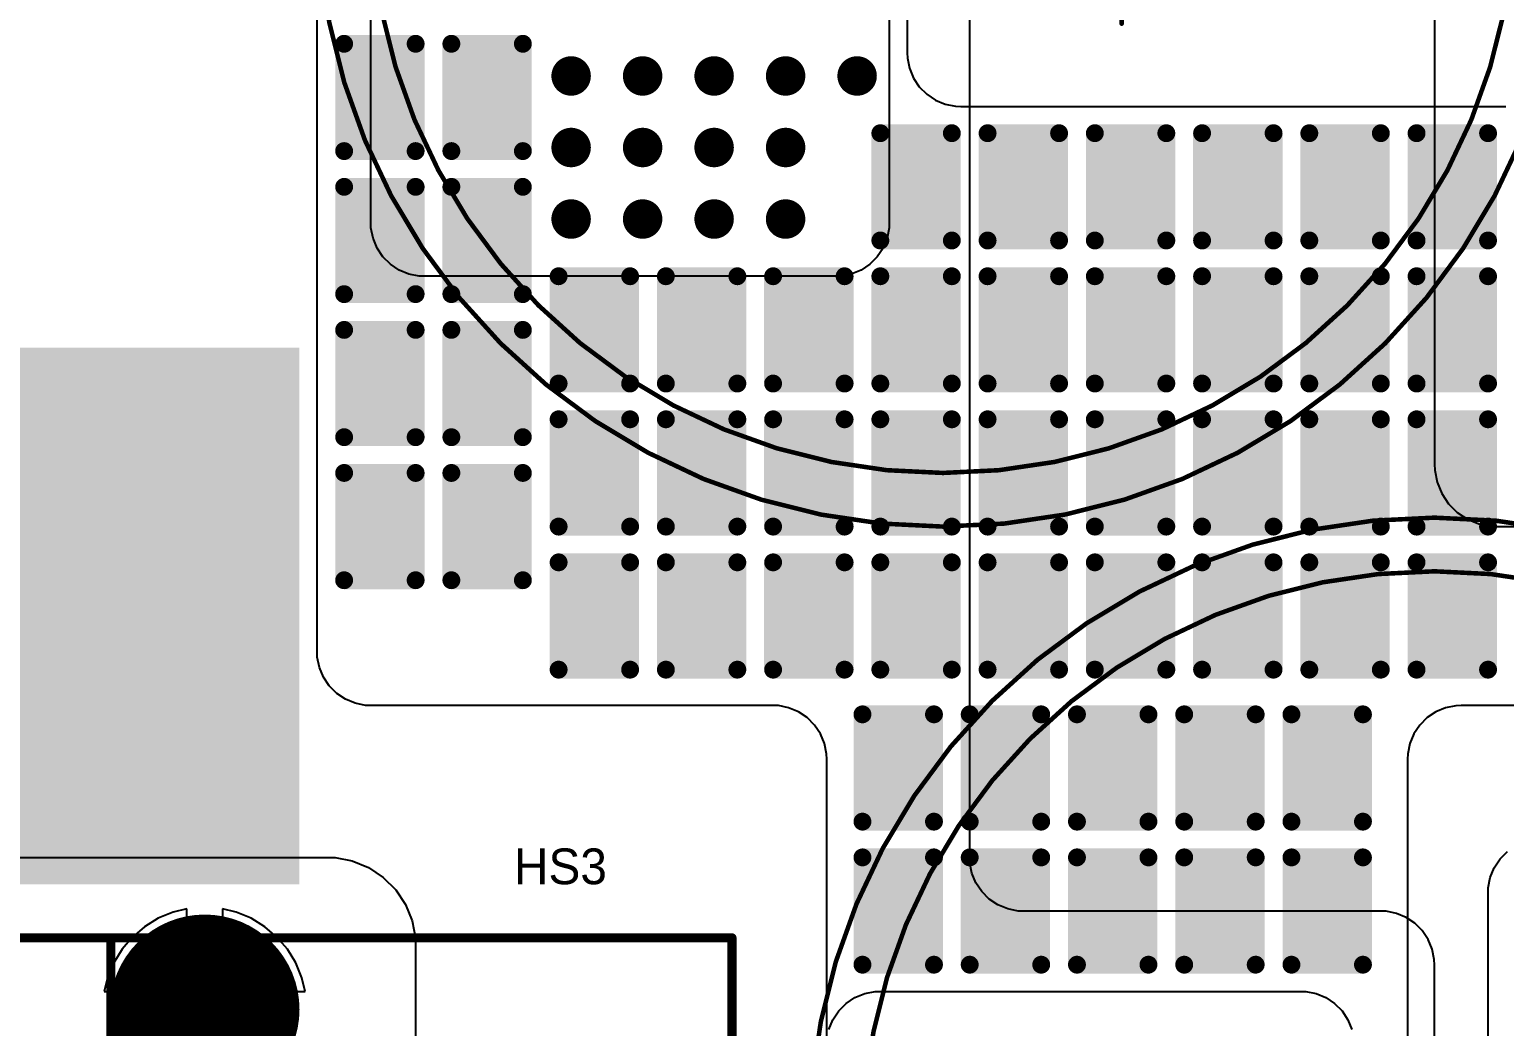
# Model space of a CAD drawing. Header units: millimetres. Extents: x 25 to 183, y 185 to 406.
# Drawn here: x 116.85 to 158.11, y 315.42 to 343.3 of the extents above; entities that cross this region are included whole.
import ezdxf

# ---------------------------------------------------------------- set-up
doc = ezdxf.new("R2010")
doc.units = ezdxf.units.MM
for name, color, linetype in [('BottomLayer', 5, 'Continuous'), ('BottomSolder', 6, 'Continuous'), ('Mechanical13', 56, 'Continuous'), ('MultiLayer', 9, 'Continuous'), ('PadHoleLayer', 156, 'Continuous'), ('TopLayer', 1, 'Continuous'), ('TopOverlay', 2, 'Continuous'), ('TopSolder', 216, 'Continuous'), ('ViaHoleLayer', 16, 'Continuous')]:
    doc.layers.add(name, color=color, linetype=linetype)

# ---------------------------------------------------------------- blocks, each defined once
blk = doc.blocks.new('HEAT_SINK_C40_058_VE_1863')
at = {"layer": 'BottomLayer', "const_width": 2.55}
blk.add_lwpolyline([(-1.275, 0, 1), (1.275, 0, 1)], format="xyb", close=True, dxfattribs=at)
at = {"layer": 'BottomSolder', "const_width": 2.652}
blk.add_lwpolyline([(-1.326, 0, 1), (1.326, 0, 1)], format="xyb", close=True, dxfattribs=at)
at = {"layer": 'MultiLayer', "const_width": 2.55}
blk.add_lwpolyline([(-1.275, 0, 1), (1.275, 0, 1)], format="xyb", close=True, dxfattribs=at)
at = {"layer": 'PadHoleLayer', "const_width": 1.5}
blk.add_lwpolyline([(-0.75, 0, 1), (0.75, 0, 1)], format="xyb", close=True, dxfattribs=at)
at = {"layer": 'TopLayer', "const_width": 2.55}
blk.add_lwpolyline([(-1.275, 0, 1), (1.275, 0, 1)], format="xyb", close=True, dxfattribs=at)
at = {"layer": 'TopOverlay', "const_width": 0.254}
for points in [[(-17.25, 2), (-2.625, 2)], [(-2.625, 2), (14.75, 2)], [(-2.625, -56), (-2.625, 2)], [(14.75, -56), (14.75, 2)]]:
    blk.add_lwpolyline(points, dxfattribs=at)
at = {"layer": 'TopOverlay', "const_width": 0.127}
for points in [[(-2.689, 2, 1), (-2.562, 2, 1)], [(-2.689, 2, 1), (-2.562, 2, 1)], [(-2.689, 2, 1), (-2.562, 2, 1)], [(14.687, 2, 1), (14.814, 2, 1)], [(14.687, 2, 1), (14.814, 2, 1)]]:
    blk.add_lwpolyline(points, format="xyb", close=True, dxfattribs=at)
at = {"layer": 'TopSolder', "const_width": 2.652}
blk.add_lwpolyline([(-1.326, 0, 1), (1.326, 0, 1)], format="xyb", close=True, dxfattribs=at)
blk = doc.blocks.new('EL_D35_H45_LS10_1875')
at = {"layer": 'BottomLayer', "const_width": 1.75}
blk.add_lwpolyline([(9.125, 0, 1), (10.875, 0, 1)], format="xyb", close=True, dxfattribs=at)
at = {"layer": 'BottomLayer'}
blk.add_solid([(-1.75, -1.75), (1.75, -1.75), (-1.75, 1.75), (1.75, 1.75)], dxfattribs=at)
at = {"layer": 'BottomSolder', "const_width": 1.852}
blk.add_lwpolyline([(9.074, 0, 1), (10.926, 0, 1)], format="xyb", close=True, dxfattribs=at)
at = {"layer": 'BottomSolder'}
blk.add_solid([(-1.852, -1.852), (1.852, -1.852), (-1.852, 1.852), (1.852, 1.852)], dxfattribs=at)
at = {"layer": 'Mechanical13'}
for points, const_width in [([(22.5, 0, 1), (-12.5, 0, 1)], 0.127), ([(22.5, 0, 1), (-12.5, 0, 1)], 0.127), ([(21, 0, 1), (-11, 0, 1)], 0.127), ([(-12.532, 0, 1), (-12.468, 0, 1)], 0.0635), ([(-12.532, 0, 1), (-12.468, 0, 1)], 0.0635), ([(-11.032, 0, 1), (-10.968, 0, 1)], 0.0635), ([(20.968, 0, 1), (21.032, 0, 1)], 0.0635), ([(22.468, 0, 1), (22.532, 0, 1)], 0.0635), ([(22.468, 0, 1), (22.532, 0, 1)], 0.0635)]:
    blk.add_lwpolyline(points, format="xyb", close=True, dxfattribs=dict(at, const_width=const_width))
at = {"layer": 'MultiLayer', "const_width": 1.75}
blk.add_lwpolyline([(9.125, 0, 1), (10.875, 0, 1)], format="xyb", close=True, dxfattribs=at)
at = {"layer": 'MultiLayer'}
blk.add_solid([(-1.75, -1.75), (1.75, -1.75), (-1.75, 1.75), (1.75, 1.75)], dxfattribs=at)
at = {"layer": 'PadHoleLayer', "const_width": 1.1}
for points in [[(-0.55, 0, 1), (0.55, 0, 1)], [(9.45, 0, 1), (10.55, 0, 1)]]:
    blk.add_lwpolyline(points, format="xyb", close=True, dxfattribs=at)
at = {"layer": 'TopLayer', "const_width": 1.75}
blk.add_lwpolyline([(9.125, 0, 1), (10.875, 0, 1)], format="xyb", close=True, dxfattribs=at)
at = {"layer": 'TopLayer'}
blk.add_solid([(-1.75, -1.75), (1.75, -1.75), (-1.75, 1.75), (1.75, 1.75)], dxfattribs=at)
at = {"layer": 'TopOverlay'}
for points, const_width in [([(22.5, 0, 1), (-12.5, 0, 1)], 0.127), ([(-0.032, 3.438, 1), (0.032, 3.438, 1)], 0.0635), ([(-0.667, 2.803, 1), (-0.603, 2.803, 1)], 0.0635), ([(0.603, 2.803, 1), (0.667, 2.803, 1)], 0.0635), ([(-0.032, 2.168, 1), (0.032, 2.168, 1)], 0.0635), ([(-13.589, 0.425, 1), (-13.462, 0.425, 1)], 0.127), ([(-12.532, 0, 1), (-12.468, 0, 1)], 0.0635), ([(22.468, 0, 1), (22.532, 0, 1)], 0.0635), ([(-14.214, -0.175, 1), (-14.087, -0.175, 1)], 0.127), ([(-12.964, -0.175, 1), (-12.837, -0.175, 1)], 0.127), ([(-13.589, -0.825, 1), (-13.462, -0.825, 1)], 0.127)]:
    blk.add_lwpolyline(points, format="xyb", close=True, dxfattribs=dict(at, const_width=const_width))
for points, const_width in [([(0, 3.438), (0, 2.168)], 0.127), ([(0.635, 2.803), (-0.635, 2.803)], 0.127), ([(-13.525, 0.425), (-13.525, -0.825)], 0.254), ([(-12.9, -0.175), (-14.15, -0.175)], 0.254)]:
    blk.add_lwpolyline(points, dxfattribs=dict(at, const_width=const_width))
at = {"layer": 'TopSolder', "const_width": 1.852}
blk.add_lwpolyline([(9.074, 0, 1), (10.926, 0, 1)], format="xyb", close=True, dxfattribs=at)
at = {"layer": 'TopSolder'}
blk.add_solid([(-1.852, -1.852), (1.852, -1.852), (-1.852, 1.852), (1.852, 1.852)], dxfattribs=at)
blk = doc.blocks.new('EL_D35_H45_LS10_1876')
at = {"layer": 'BottomLayer', "const_width": 1.75}
blk.add_lwpolyline([(9.125, 0, 1), (10.875, 0, 1)], format="xyb", close=True, dxfattribs=at)
at = {"layer": 'BottomLayer'}
blk.add_solid([(-1.75, -1.75), (1.75, -1.75), (-1.75, 1.75), (1.75, 1.75)], dxfattribs=at)
at = {"layer": 'BottomSolder', "const_width": 1.852}
blk.add_lwpolyline([(9.074, 0, 1), (10.926, 0, 1)], format="xyb", close=True, dxfattribs=at)
at = {"layer": 'BottomSolder'}
blk.add_solid([(-1.852, -1.852), (1.852, -1.852), (-1.852, 1.852), (1.852, 1.852)], dxfattribs=at)
at = {"layer": 'Mechanical13'}
for points, const_width in [([(22.5, 0, 1), (-12.5, 0, 1)], 0.127), ([(22.5, 0, 1), (-12.5, 0, 1)], 0.127), ([(21, 0, 1), (-11, 0, 1)], 0.127), ([(-12.532, 0, 1), (-12.468, 0, 1)], 0.0635), ([(-12.532, 0, 1), (-12.468, 0, 1)], 0.0635), ([(-11.032, 0, 1), (-10.968, 0, 1)], 0.0635), ([(20.968, 0, 1), (21.032, 0, 1)], 0.0635), ([(22.468, 0, 1), (22.532, 0, 1)], 0.0635), ([(22.468, 0, 1), (22.532, 0, 1)], 0.0635)]:
    blk.add_lwpolyline(points, format="xyb", close=True, dxfattribs=dict(at, const_width=const_width))
at = {"layer": 'MultiLayer', "const_width": 1.75}
blk.add_lwpolyline([(9.125, 0, 1), (10.875, 0, 1)], format="xyb", close=True, dxfattribs=at)
at = {"layer": 'MultiLayer'}
blk.add_solid([(-1.75, -1.75), (1.75, -1.75), (-1.75, 1.75), (1.75, 1.75)], dxfattribs=at)
at = {"layer": 'PadHoleLayer', "const_width": 1.1}
for points in [[(-0.55, 0, 1), (0.55, 0, 1)], [(9.45, 0, 1), (10.55, 0, 1)]]:
    blk.add_lwpolyline(points, format="xyb", close=True, dxfattribs=at)
at = {"layer": 'TopLayer', "const_width": 1.75}
blk.add_lwpolyline([(9.125, 0, 1), (10.875, 0, 1)], format="xyb", close=True, dxfattribs=at)
at = {"layer": 'TopLayer'}
blk.add_solid([(-1.75, -1.75), (1.75, -1.75), (-1.75, 1.75), (1.75, 1.75)], dxfattribs=at)
at = {"layer": 'TopOverlay'}
for points, const_width in [([(22.5, 0, 1), (-12.5, 0, 1)], 0.127), ([(-0.032, 3.438, 1), (0.032, 3.438, 1)], 0.0635), ([(-0.667, 2.803, 1), (-0.603, 2.803, 1)], 0.0635), ([(0.603, 2.803, 1), (0.667, 2.803, 1)], 0.0635), ([(-0.032, 2.168, 1), (0.032, 2.168, 1)], 0.0635), ([(-13.589, 0.425, 1), (-13.462, 0.425, 1)], 0.127), ([(-12.532, 0, 1), (-12.468, 0, 1)], 0.0635), ([(22.468, 0, 1), (22.532, 0, 1)], 0.0635), ([(-14.214, -0.175, 1), (-14.087, -0.175, 1)], 0.127), ([(-12.964, -0.175, 1), (-12.837, -0.175, 1)], 0.127), ([(-13.589, -0.825, 1), (-13.462, -0.825, 1)], 0.127)]:
    blk.add_lwpolyline(points, format="xyb", close=True, dxfattribs=dict(at, const_width=const_width))
for points, const_width in [([(0, 3.438), (0, 2.168)], 0.127), ([(0.635, 2.803), (-0.635, 2.803)], 0.127), ([(-13.525, 0.425), (-13.525, -0.825)], 0.254), ([(-12.9, -0.175), (-14.15, -0.175)], 0.254)]:
    blk.add_lwpolyline(points, dxfattribs=dict(at, const_width=const_width))
at = {"layer": 'TopSolder', "const_width": 1.852}
blk.add_lwpolyline([(9.074, 0, 1), (10.926, 0, 1)], format="xyb", close=True, dxfattribs=at)
at = {"layer": 'TopSolder'}
blk.add_solid([(-1.852, -1.852), (1.852, -1.852), (-1.852, 1.852), (1.852, 1.852)], dxfattribs=at)

msp = doc.modelspace()

# ---------------------------------------------------------------- linework, layer by layer
at = {"layer": 'BottomLayer'}
for p, q in [((141.4, 371.65), (141.4, 342.649)), ((124.9, 325.9), (124.9, 349.65)), ((141.4, 342.649), (141.407, 342.502)), ((141.407, 342.502), (141.465, 342.214)), ((141.465, 342.214), (141.577, 341.942)), ((141.577, 341.942), (141.74, 341.698)), ((141.74, 341.698), (141.948, 341.49)), ((141.948, 341.49), (142.193, 341.327)), ((142.193, 341.327), (142.465, 341.214)), ((142.465, 341.214), (142.753, 341.157)), ((142.753, 341.157), (142.9, 341.15)), ((142.9, 341.15), (158.022, 341.15)), ((158.022, 341.15), (158.149, 341.15)), ((124.9, 325.752), (124.9, 325.9)), ((124.958, 325.462), (124.9, 325.752)), ((125.071, 325.189), (124.958, 325.462)), ((125.235, 324.944), (125.071, 325.189)), ((125.444, 324.735), (125.235, 324.944)), ((125.689, 324.571), (125.444, 324.735)), ((125.962, 324.458), (125.689, 324.571)), ((126.252, 324.4), (125.962, 324.458)), ((126.4, 324.4), (126.252, 324.4)), ((127.899, 324.4), (126.4, 324.4)), ((137.65, 324.4), (127.899, 324.4)), ((137.797, 324.393), (137.65, 324.4)), ((138.085, 324.335), (137.797, 324.393)), ((138.357, 324.223), (138.085, 324.335)), ((156.464, 324.335), (156.192, 324.222)), ((156.752, 324.392), (156.464, 324.335)), ((156.899, 324.399), (156.752, 324.392)), ((156.9, 324.4), (156.899, 324.399)), ((169.15, 324.4), (156.9, 324.4)), ((138.602, 324.059), (138.357, 324.223)), ((138.809, 323.851), (138.602, 324.059)), ((155.948, 324.059), (155.74, 323.851)), ((156.192, 324.222), (155.948, 324.059)), ((138.973, 323.607), (138.809, 323.851)), ((139.085, 323.335), (138.973, 323.607)), ((155.577, 323.607), (155.465, 323.335)), ((155.74, 323.851), (155.577, 323.607)), ((139.142, 323.046), (139.085, 323.335)), ((155.465, 323.335), (155.407, 323.047)), ((139.149, 322.901), (139.142, 323.046)), ((139.15, 322.9), (139.149, 322.901)), ((139.15, 296.9), (139.15, 322.9)), ((139.15, 322.9), (139.15, 322.9)), ((155.407, 323.047), (155.4, 322.9)), ((155.4, 322.9), (155.4, 307.399)), ((157.985, 320.106), (158.194, 320.315)), ((102.9, 320.15), (125.15, 320.15)), ((125.15, 320.15), (125.15, 320.15)), ((125.15, 320.15), (125.15, 320.15)), ((125.15, 320.15), (125.396, 320.15)), ((125.396, 320.15), (125.879, 320.054)), ((125.879, 320.054), (126.334, 319.866)), ((126.334, 319.866), (126.744, 319.592)), ((157.708, 319.588), (157.821, 319.861)), ((157.821, 319.861), (157.985, 320.106)), ((126.744, 319.592), (127.092, 319.244)), ((157.65, 319.298), (157.708, 319.588)), ((127.092, 319.244), (127.366, 318.834)), ((157.65, 319.15), (157.65, 319.298)), ((157.65, 319.03), (157.65, 319.15)), ((157.65, 319.15), (157.65, 319.15)), ((157.65, 319.15), (157.65, 319.15)), ((157.65, 319.15), (157.65, 319.15)), ((157.65, 318.65), (157.65, 319.03)), ((127.366, 318.834), (127.554, 318.379)), ((157.65, 309.4), (157.65, 318.65)), ((127.554, 318.379), (127.65, 317.896)), ((127.65, 317.896), (127.65, 317.65)), ((127.65, 317.65), (127.65, 308.15))]:
    msp.add_line(p, q, dxfattribs=at)
at = {"layer": 'BottomLayer', "const_width": 0.45}
for points in [[(131.775, 342, 1), (132.225, 342, 1)], [(133.775, 342, 1), (134.225, 342, 1)], [(135.775, 342, 1), (136.225, 342, 1)], [(137.775, 342, 1), (138.225, 342, 1)], [(139.775, 342, 1), (140.225, 342, 1)], [(131.775, 340, 1), (132.225, 340, 1)], [(133.775, 340, 1), (134.225, 340, 1)], [(135.775, 340, 1), (136.225, 340, 1)], [(137.775, 340, 1), (138.225, 340, 1)], [(131.775, 338, 1), (132.225, 338, 1)], [(133.775, 338, 1), (134.225, 338, 1)], [(135.775, 338, 1), (136.225, 338, 1)], [(137.775, 338, 1), (138.225, 338, 1)]]:
    msp.add_lwpolyline(points, format="xyb", close=True, dxfattribs=at)
at = {"layer": 'BottomSolder'}
for points, const_width in [([(125.525, 342.9, 1), (125.775, 342.9, 1)], 0.25), ([(127.525, 342.9, 1), (127.775, 342.9, 1)], 0.25), ([(128.525, 342.9, 1), (128.775, 342.9, 1)], 0.25), ([(130.525, 342.9, 1), (130.775, 342.9, 1)], 0.25), ([(131.724, 342, 1), (132.276, 342, 1)], 0.552), ([(133.724, 342, 1), (134.276, 342, 1)], 0.552), ([(135.724, 342, 1), (136.276, 342, 1)], 0.552), ([(137.724, 342, 1), (138.276, 342, 1)], 0.552), ([(139.724, 342, 1), (140.276, 342, 1)], 0.552), ([(131.724, 340, 1), (132.276, 340, 1)], 0.552), ([(133.724, 340, 1), (134.276, 340, 1)], 0.552), ([(135.724, 340, 1), (136.276, 340, 1)], 0.552), ([(137.724, 340, 1), (138.276, 340, 1)], 0.552), ([(140.525, 340.4, 1), (140.775, 340.4, 1)], 0.25), ([(142.525, 340.4, 1), (142.775, 340.4, 1)], 0.25), ([(143.525, 340.4, 1), (143.775, 340.4, 1)], 0.25), ([(145.525, 340.4, 1), (145.775, 340.4, 1)], 0.25), ([(146.525, 340.4, 1), (146.775, 340.4, 1)], 0.25), ([(148.525, 340.4, 1), (148.775, 340.4, 1)], 0.25), ([(149.525, 340.4, 1), (149.775, 340.4, 1)], 0.25), ([(151.525, 340.4, 1), (151.775, 340.4, 1)], 0.25), ([(152.525, 340.4, 1), (152.775, 340.4, 1)], 0.25), ([(154.525, 340.4, 1), (154.775, 340.4, 1)], 0.25), ([(155.525, 340.4, 1), (155.775, 340.4, 1)], 0.25), ([(157.525, 340.4, 1), (157.775, 340.4, 1)], 0.25), ([(125.525, 339.9, 1), (125.775, 339.9, 1)], 0.25), ([(127.525, 339.9, 1), (127.775, 339.9, 1)], 0.25), ([(128.525, 339.9, 1), (128.775, 339.9, 1)], 0.25), ([(130.525, 339.9, 1), (130.775, 339.9, 1)], 0.25), ([(125.525, 338.9, 1), (125.775, 338.9, 1)], 0.25), ([(127.525, 338.9, 1), (127.775, 338.9, 1)], 0.25), ([(128.525, 338.9, 1), (128.775, 338.9, 1)], 0.25), ([(130.525, 338.9, 1), (130.775, 338.9, 1)], 0.25), ([(131.724, 338, 1), (132.276, 338, 1)], 0.552), ([(133.724, 338, 1), (134.276, 338, 1)], 0.552), ([(135.724, 338, 1), (136.276, 338, 1)], 0.552), ([(137.724, 338, 1), (138.276, 338, 1)], 0.552), ([(140.525, 337.4, 1), (140.775, 337.4, 1)], 0.25), ([(142.525, 337.4, 1), (142.775, 337.4, 1)], 0.25), ([(143.525, 337.4, 1), (143.775, 337.4, 1)], 0.25), ([(145.525, 337.4, 1), (145.775, 337.4, 1)], 0.25), ([(146.525, 337.4, 1), (146.775, 337.4, 1)], 0.25), ([(148.525, 337.4, 1), (148.775, 337.4, 1)], 0.25), ([(149.525, 337.4, 1), (149.775, 337.4, 1)], 0.25), ([(151.525, 337.4, 1), (151.775, 337.4, 1)], 0.25), ([(152.525, 337.4, 1), (152.775, 337.4, 1)], 0.25), ([(154.525, 337.4, 1), (154.775, 337.4, 1)], 0.25), ([(155.525, 337.4, 1), (155.775, 337.4, 1)], 0.25), ([(157.525, 337.4, 1), (157.775, 337.4, 1)], 0.25), ([(131.525, 336.4, 1), (131.775, 336.4, 1)], 0.25), ([(133.525, 336.4, 1), (133.775, 336.4, 1)], 0.25), ([(134.525, 336.4, 1), (134.775, 336.4, 1)], 0.25), ([(136.525, 336.4, 1), (136.775, 336.4, 1)], 0.25), ([(137.525, 336.4, 1), (137.775, 336.4, 1)], 0.25), ([(139.525, 336.4, 1), (139.775, 336.4, 1)], 0.25), ([(140.525, 336.4, 1), (140.775, 336.4, 1)], 0.25), ([(142.525, 336.4, 1), (142.775, 336.4, 1)], 0.25), ([(143.525, 336.4, 1), (143.775, 336.4, 1)], 0.25), ([(145.525, 336.4, 1), (145.775, 336.4, 1)], 0.25), ([(146.525, 336.4, 1), (146.775, 336.4, 1)], 0.25), ([(148.525, 336.4, 1), (148.775, 336.4, 1)], 0.25), ([(149.525, 336.4, 1), (149.775, 336.4, 1)], 0.25), ([(151.525, 336.4, 1), (151.775, 336.4, 1)], 0.25), ([(152.525, 336.4, 1), (152.775, 336.4, 1)], 0.25), ([(154.525, 336.4, 1), (154.775, 336.4, 1)], 0.25), ([(155.525, 336.4, 1), (155.775, 336.4, 1)], 0.25), ([(157.525, 336.4, 1), (157.775, 336.4, 1)], 0.25), ([(125.525, 335.9, 1), (125.775, 335.9, 1)], 0.25), ([(127.525, 335.9, 1), (127.775, 335.9, 1)], 0.25), ([(128.525, 335.9, 1), (128.775, 335.9, 1)], 0.25), ([(130.525, 335.9, 1), (130.775, 335.9, 1)], 0.25), ([(125.525, 334.9, 1), (125.775, 334.9, 1)], 0.25), ([(127.525, 334.9, 1), (127.775, 334.9, 1)], 0.25), ([(128.525, 334.9, 1), (128.775, 334.9, 1)], 0.25), ([(130.525, 334.9, 1), (130.775, 334.9, 1)], 0.25), ([(131.525, 333.4, 1), (131.775, 333.4, 1)], 0.25), ([(133.525, 333.4, 1), (133.775, 333.4, 1)], 0.25), ([(134.525, 333.4, 1), (134.775, 333.4, 1)], 0.25), ([(136.525, 333.4, 1), (136.775, 333.4, 1)], 0.25), ([(137.525, 333.4, 1), (137.775, 333.4, 1)], 0.25), ([(139.525, 333.4, 1), (139.775, 333.4, 1)], 0.25), ([(140.525, 333.4, 1), (140.775, 333.4, 1)], 0.25), ([(142.525, 333.4, 1), (142.775, 333.4, 1)], 0.25), ([(143.525, 333.4, 1), (143.775, 333.4, 1)], 0.25), ([(145.525, 333.4, 1), (145.775, 333.4, 1)], 0.25), ([(146.525, 333.4, 1), (146.775, 333.4, 1)], 0.25), ([(148.525, 333.4, 1), (148.775, 333.4, 1)], 0.25), ([(149.525, 333.4, 1), (149.775, 333.4, 1)], 0.25), ([(151.525, 333.4, 1), (151.775, 333.4, 1)], 0.25), ([(152.525, 333.4, 1), (152.775, 333.4, 1)], 0.25), ([(154.525, 333.4, 1), (154.775, 333.4, 1)], 0.25), ([(155.525, 333.4, 1), (155.775, 333.4, 1)], 0.25), ([(157.525, 333.4, 1), (157.775, 333.4, 1)], 0.25), ([(131.525, 332.4, 1), (131.775, 332.4, 1)], 0.25), ([(133.525, 332.4, 1), (133.775, 332.4, 1)], 0.25), ([(134.525, 332.4, 1), (134.775, 332.4, 1)], 0.25), ([(136.525, 332.4, 1), (136.775, 332.4, 1)], 0.25), ([(137.525, 332.4, 1), (137.775, 332.4, 1)], 0.25), ([(139.525, 332.4, 1), (139.775, 332.4, 1)], 0.25), ([(140.525, 332.4, 1), (140.775, 332.4, 1)], 0.25), ([(142.525, 332.4, 1), (142.775, 332.4, 1)], 0.25), ([(143.525, 332.4, 1), (143.775, 332.4, 1)], 0.25), ([(145.525, 332.4, 1), (145.775, 332.4, 1)], 0.25), ([(146.525, 332.4, 1), (146.775, 332.4, 1)], 0.25), ([(148.525, 332.4, 1), (148.775, 332.4, 1)], 0.25), ([(149.525, 332.4, 1), (149.775, 332.4, 1)], 0.25), ([(151.525, 332.4, 1), (151.775, 332.4, 1)], 0.25), ([(152.525, 332.4, 1), (152.775, 332.4, 1)], 0.25), ([(154.525, 332.4, 1), (154.775, 332.4, 1)], 0.25), ([(155.525, 332.4, 1), (155.775, 332.4, 1)], 0.25), ([(157.525, 332.4, 1), (157.775, 332.4, 1)], 0.25), ([(125.525, 331.9, 1), (125.775, 331.9, 1)], 0.25), ([(127.525, 331.9, 1), (127.775, 331.9, 1)], 0.25), ([(128.525, 331.9, 1), (128.775, 331.9, 1)], 0.25), ([(130.525, 331.9, 1), (130.775, 331.9, 1)], 0.25), ([(125.525, 330.9, 1), (125.775, 330.9, 1)], 0.25), ([(127.525, 330.9, 1), (127.775, 330.9, 1)], 0.25), ([(128.525, 330.9, 1), (128.775, 330.9, 1)], 0.25), ([(130.525, 330.9, 1), (130.775, 330.9, 1)], 0.25), ([(131.525, 329.4, 1), (131.775, 329.4, 1)], 0.25), ([(133.525, 329.4, 1), (133.775, 329.4, 1)], 0.25), ([(134.525, 329.4, 1), (134.775, 329.4, 1)], 0.25), ([(136.525, 329.4, 1), (136.775, 329.4, 1)], 0.25), ([(137.525, 329.4, 1), (137.775, 329.4, 1)], 0.25), ([(139.525, 329.4, 1), (139.775, 329.4, 1)], 0.25), ([(140.525, 329.4, 1), (140.775, 329.4, 1)], 0.25), ([(142.525, 329.4, 1), (142.775, 329.4, 1)], 0.25), ([(143.525, 329.4, 1), (143.775, 329.4, 1)], 0.25), ([(145.525, 329.4, 1), (145.775, 329.4, 1)], 0.25), ([(146.525, 329.4, 1), (146.775, 329.4, 1)], 0.25), ([(148.525, 329.4, 1), (148.775, 329.4, 1)], 0.25), ([(149.525, 329.4, 1), (149.775, 329.4, 1)], 0.25), ([(151.525, 329.4, 1), (151.775, 329.4, 1)], 0.25), ([(152.525, 329.4, 1), (152.775, 329.4, 1)], 0.25), ([(154.525, 329.4, 1), (154.775, 329.4, 1)], 0.25), ([(155.525, 329.4, 1), (155.775, 329.4, 1)], 0.25), ([(157.525, 329.4, 1), (157.775, 329.4, 1)], 0.25), ([(131.525, 328.4, 1), (131.775, 328.4, 1)], 0.25), ([(133.525, 328.4, 1), (133.775, 328.4, 1)], 0.25), ([(134.525, 328.4, 1), (134.775, 328.4, 1)], 0.25), ([(136.525, 328.4, 1), (136.775, 328.4, 1)], 0.25), ([(137.525, 328.4, 1), (137.775, 328.4, 1)], 0.25), ([(139.525, 328.4, 1), (139.775, 328.4, 1)], 0.25), ([(140.525, 328.4, 1), (140.775, 328.4, 1)], 0.25), ([(142.525, 328.4, 1), (142.775, 328.4, 1)], 0.25), ([(143.525, 328.4, 1), (143.775, 328.4, 1)], 0.25), ([(145.525, 328.4, 1), (145.775, 328.4, 1)], 0.25), ([(146.525, 328.4, 1), (146.775, 328.4, 1)], 0.25), ([(148.525, 328.4, 1), (148.775, 328.4, 1)], 0.25), ([(149.525, 328.4, 1), (149.775, 328.4, 1)], 0.25), ([(151.525, 328.4, 1), (151.775, 328.4, 1)], 0.25), ([(152.525, 328.4, 1), (152.775, 328.4, 1)], 0.25), ([(154.525, 328.4, 1), (154.775, 328.4, 1)], 0.25), ([(155.525, 328.4, 1), (155.775, 328.4, 1)], 0.25), ([(157.525, 328.4, 1), (157.775, 328.4, 1)], 0.25), ([(125.525, 327.9, 1), (125.775, 327.9, 1)], 0.25), ([(127.525, 327.9, 1), (127.775, 327.9, 1)], 0.25), ([(128.525, 327.9, 1), (128.775, 327.9, 1)], 0.25), ([(130.525, 327.9, 1), (130.775, 327.9, 1)], 0.25), ([(131.525, 325.4, 1), (131.775, 325.4, 1)], 0.25), ([(133.525, 325.4, 1), (133.775, 325.4, 1)], 0.25), ([(134.525, 325.4, 1), (134.775, 325.4, 1)], 0.25), ([(136.525, 325.4, 1), (136.775, 325.4, 1)], 0.25), ([(137.525, 325.4, 1), (137.775, 325.4, 1)], 0.25), ([(139.525, 325.4, 1), (139.775, 325.4, 1)], 0.25), ([(140.525, 325.4, 1), (140.775, 325.4, 1)], 0.25), ([(142.525, 325.4, 1), (142.775, 325.4, 1)], 0.25), ([(143.525, 325.4, 1), (143.775, 325.4, 1)], 0.25), ([(145.525, 325.4, 1), (145.775, 325.4, 1)], 0.25), ([(146.525, 325.4, 1), (146.775, 325.4, 1)], 0.25), ([(148.525, 325.4, 1), (148.775, 325.4, 1)], 0.25), ([(149.525, 325.4, 1), (149.775, 325.4, 1)], 0.25), ([(151.525, 325.4, 1), (151.775, 325.4, 1)], 0.25), ([(152.525, 325.4, 1), (152.775, 325.4, 1)], 0.25), ([(154.525, 325.4, 1), (154.775, 325.4, 1)], 0.25), ([(155.525, 325.4, 1), (155.775, 325.4, 1)], 0.25), ([(157.525, 325.4, 1), (157.775, 325.4, 1)], 0.25), ([(140.025, 324.15, 1), (140.275, 324.15, 1)], 0.25), ([(142.025, 324.15, 1), (142.275, 324.15, 1)], 0.25), ([(143.025, 324.15, 1), (143.275, 324.15, 1)], 0.25), ([(145.025, 324.15, 1), (145.275, 324.15, 1)], 0.25), ([(146.025, 324.15, 1), (146.275, 324.15, 1)], 0.25), ([(148.025, 324.15, 1), (148.275, 324.15, 1)], 0.25), ([(149.025, 324.15, 1), (149.275, 324.15, 1)], 0.25), ([(151.025, 324.15, 1), (151.275, 324.15, 1)], 0.25), ([(152.025, 324.15, 1), (152.275, 324.15, 1)], 0.25), ([(154.025, 324.15, 1), (154.275, 324.15, 1)], 0.25), ([(140.025, 321.15, 1), (140.275, 321.15, 1)], 0.25), ([(142.025, 321.15, 1), (142.275, 321.15, 1)], 0.25), ([(143.025, 321.15, 1), (143.275, 321.15, 1)], 0.25), ([(145.025, 321.15, 1), (145.275, 321.15, 1)], 0.25), ([(146.025, 321.15, 1), (146.275, 321.15, 1)], 0.25), ([(148.025, 321.15, 1), (148.275, 321.15, 1)], 0.25), ([(149.025, 321.15, 1), (149.275, 321.15, 1)], 0.25), ([(151.025, 321.15, 1), (151.275, 321.15, 1)], 0.25), ([(152.025, 321.15, 1), (152.275, 321.15, 1)], 0.25), ([(154.025, 321.15, 1), (154.275, 321.15, 1)], 0.25), ([(140.025, 320.15, 1), (140.275, 320.15, 1)], 0.25), ([(142.025, 320.15, 1), (142.275, 320.15, 1)], 0.25), ([(143.025, 320.15, 1), (143.275, 320.15, 1)], 0.25), ([(145.025, 320.15, 1), (145.275, 320.15, 1)], 0.25), ([(146.025, 320.15, 1), (146.275, 320.15, 1)], 0.25), ([(148.025, 320.15, 1), (148.275, 320.15, 1)], 0.25), ([(149.025, 320.15, 1), (149.275, 320.15, 1)], 0.25), ([(151.025, 320.15, 1), (151.275, 320.15, 1)], 0.25), ([(152.025, 320.15, 1), (152.275, 320.15, 1)], 0.25), ([(154.025, 320.15, 1), (154.275, 320.15, 1)], 0.25), ([(140.025, 317.15, 1), (140.275, 317.15, 1)], 0.25), ([(142.025, 317.15, 1), (142.275, 317.15, 1)], 0.25), ([(143.025, 317.15, 1), (143.275, 317.15, 1)], 0.25), ([(145.025, 317.15, 1), (145.275, 317.15, 1)], 0.25), ([(146.025, 317.15, 1), (146.275, 317.15, 1)], 0.25), ([(148.025, 317.15, 1), (148.275, 317.15, 1)], 0.25), ([(149.025, 317.15, 1), (149.275, 317.15, 1)], 0.25), ([(151.025, 317.15, 1), (151.275, 317.15, 1)], 0.25), ([(152.025, 317.15, 1), (152.275, 317.15, 1)], 0.25), ([(154.025, 317.15, 1), (154.275, 317.15, 1)], 0.25)]:
    msp.add_lwpolyline(points, format="xyb", close=True, dxfattribs=dict(at, const_width=const_width))
for points in [[(127.9, 339.9), (127.9, 342.9), (125.4, 339.9), (125.4, 342.9)], [(127.65, 339.65), (127.65, 343.15), (125.65, 339.65), (125.65, 343.15)], [(130.9, 339.9), (130.9, 342.9), (128.4, 339.9), (128.4, 342.9)], [(130.65, 339.65), (130.65, 343.15), (128.65, 339.65), (128.65, 343.15)], [(142.65, 337.15), (142.65, 340.65), (140.65, 337.15), (140.65, 340.65)], [(145.65, 337.15), (145.65, 340.65), (143.65, 337.15), (143.65, 340.65)], [(148.65, 337.15), (148.65, 340.65), (146.65, 337.15), (146.65, 340.65)], [(151.65, 337.15), (151.65, 340.65), (149.65, 337.15), (149.65, 340.65)], [(154.65, 337.15), (154.65, 340.65), (152.65, 337.15), (152.65, 340.65)], [(157.65, 337.15), (157.65, 340.65), (155.65, 337.15), (155.65, 340.65)], [(142.9, 337.4), (142.9, 340.4), (140.4, 337.4), (140.4, 340.4)], [(145.9, 337.4), (145.9, 340.4), (143.4, 337.4), (143.4, 340.4)], [(148.9, 337.4), (148.9, 340.4), (146.4, 337.4), (146.4, 340.4)], [(151.9, 337.4), (151.9, 340.4), (149.4, 337.4), (149.4, 340.4)], [(154.9, 337.4), (154.9, 340.4), (152.4, 337.4), (152.4, 340.4)], [(157.9, 337.4), (157.9, 340.4), (155.4, 337.4), (155.4, 340.4)], [(127.9, 335.9), (127.9, 338.9), (125.4, 335.9), (125.4, 338.9)], [(127.65, 335.65), (127.65, 339.15), (125.65, 335.65), (125.65, 339.15)], [(130.9, 335.9), (130.9, 338.9), (128.4, 335.9), (128.4, 338.9)], [(130.65, 335.65), (130.65, 339.15), (128.65, 335.65), (128.65, 339.15)], [(133.9, 333.4), (133.9, 336.4), (131.4, 333.4), (131.4, 336.4)], [(133.65, 333.15), (133.65, 336.65), (131.65, 333.15), (131.65, 336.65)], [(136.9, 333.4), (136.9, 336.4), (134.4, 333.4), (134.4, 336.4)], [(136.65, 333.15), (136.65, 336.65), (134.65, 333.15), (134.65, 336.65)], [(139.9, 333.4), (139.9, 336.4), (137.4, 333.4), (137.4, 336.4)], [(139.65, 333.15), (139.65, 336.65), (137.65, 333.15), (137.65, 336.65)], [(142.9, 333.4), (142.9, 336.4), (140.4, 333.4), (140.4, 336.4)], [(142.65, 333.15), (142.65, 336.65), (140.65, 333.15), (140.65, 336.65)], [(145.9, 333.4), (145.9, 336.4), (143.4, 333.4), (143.4, 336.4)], [(145.65, 333.15), (145.65, 336.65), (143.65, 333.15), (143.65, 336.65)], [(148.9, 333.4), (148.9, 336.4), (146.4, 333.4), (146.4, 336.4)], [(148.65, 333.15), (148.65, 336.65), (146.65, 333.15), (146.65, 336.65)], [(151.9, 333.4), (151.9, 336.4), (149.4, 333.4), (149.4, 336.4)], [(151.65, 333.15), (151.65, 336.65), (149.65, 333.15), (149.65, 336.65)], [(154.9, 333.4), (154.9, 336.4), (152.4, 333.4), (152.4, 336.4)], [(154.65, 333.15), (154.65, 336.65), (152.65, 333.15), (152.65, 336.65)], [(157.9, 333.4), (157.9, 336.4), (155.4, 333.4), (155.4, 336.4)], [(157.65, 333.15), (157.65, 336.65), (155.65, 333.15), (155.65, 336.65)], [(127.65, 331.65), (127.65, 335.15), (125.65, 331.65), (125.65, 335.15)], [(130.65, 331.65), (130.65, 335.15), (128.65, 331.65), (128.65, 335.15)], [(127.9, 331.9), (127.9, 334.9), (125.4, 331.9), (125.4, 334.9)], [(130.9, 331.9), (130.9, 334.9), (128.4, 331.9), (128.4, 334.9)], [(133.65, 329.15), (133.65, 332.65), (131.65, 329.15), (131.65, 332.65)], [(136.65, 329.15), (136.65, 332.65), (134.65, 329.15), (134.65, 332.65)], [(139.65, 329.15), (139.65, 332.65), (137.65, 329.15), (137.65, 332.65)], [(142.65, 329.15), (142.65, 332.65), (140.65, 329.15), (140.65, 332.65)], [(145.65, 329.15), (145.65, 332.65), (143.65, 329.15), (143.65, 332.65)], [(148.65, 329.15), (148.65, 332.65), (146.65, 329.15), (146.65, 332.65)], [(151.65, 329.15), (151.65, 332.65), (149.65, 329.15), (149.65, 332.65)], [(154.65, 329.15), (154.65, 332.65), (152.65, 329.15), (152.65, 332.65)], [(157.65, 329.15), (157.65, 332.65), (155.65, 329.15), (155.65, 332.65)], [(133.9, 329.4), (133.9, 332.4), (131.4, 329.4), (131.4, 332.4)], [(136.9, 329.4), (136.9, 332.4), (134.4, 329.4), (134.4, 332.4)], [(139.9, 329.4), (139.9, 332.4), (137.4, 329.4), (137.4, 332.4)], [(142.9, 329.4), (142.9, 332.4), (140.4, 329.4), (140.4, 332.4)], [(145.9, 329.4), (145.9, 332.4), (143.4, 329.4), (143.4, 332.4)], [(148.9, 329.4), (148.9, 332.4), (146.4, 329.4), (146.4, 332.4)], [(151.9, 329.4), (151.9, 332.4), (149.4, 329.4), (149.4, 332.4)], [(154.9, 329.4), (154.9, 332.4), (152.4, 329.4), (152.4, 332.4)], [(157.9, 329.4), (157.9, 332.4), (155.4, 329.4), (155.4, 332.4)], [(127.65, 327.65), (127.65, 331.15), (125.65, 327.65), (125.65, 331.15)], [(130.65, 327.65), (130.65, 331.15), (128.65, 327.65), (128.65, 331.15)], [(127.9, 327.9), (127.9, 330.9), (125.4, 327.9), (125.4, 330.9)], [(130.9, 327.9), (130.9, 330.9), (128.4, 327.9), (128.4, 330.9)], [(133.65, 325.15), (133.65, 328.65), (131.65, 325.15), (131.65, 328.65)], [(136.65, 325.15), (136.65, 328.65), (134.65, 325.15), (134.65, 328.65)], [(139.65, 325.15), (139.65, 328.65), (137.65, 325.15), (137.65, 328.65)], [(142.65, 325.15), (142.65, 328.65), (140.65, 325.15), (140.65, 328.65)], [(145.65, 325.15), (145.65, 328.65), (143.65, 325.15), (143.65, 328.65)], [(148.65, 325.15), (148.65, 328.65), (146.65, 325.15), (146.65, 328.65)], [(151.65, 325.15), (151.65, 328.65), (149.65, 325.15), (149.65, 328.65)], [(154.65, 325.15), (154.65, 328.65), (152.65, 325.15), (152.65, 328.65)], [(157.65, 325.15), (157.65, 328.65), (155.65, 325.15), (155.65, 328.65)], [(133.9, 325.4), (133.9, 328.4), (131.4, 325.4), (131.4, 328.4)], [(136.9, 325.4), (136.9, 328.4), (134.4, 325.4), (134.4, 328.4)], [(139.9, 325.4), (139.9, 328.4), (137.4, 325.4), (137.4, 328.4)], [(142.9, 325.4), (142.9, 328.4), (140.4, 325.4), (140.4, 328.4)], [(145.9, 325.4), (145.9, 328.4), (143.4, 325.4), (143.4, 328.4)], [(148.9, 325.4), (148.9, 328.4), (146.4, 325.4), (146.4, 328.4)], [(151.9, 325.4), (151.9, 328.4), (149.4, 325.4), (149.4, 328.4)], [(154.9, 325.4), (154.9, 328.4), (152.4, 325.4), (152.4, 328.4)], [(157.9, 325.4), (157.9, 328.4), (155.4, 325.4), (155.4, 328.4)], [(142.15, 320.9), (142.15, 324.4), (140.15, 320.9), (140.15, 324.4)], [(145.15, 320.9), (145.15, 324.4), (143.15, 320.9), (143.15, 324.4)], [(148.15, 320.9), (148.15, 324.4), (146.15, 320.9), (146.15, 324.4)], [(151.15, 320.9), (151.15, 324.4), (149.15, 320.9), (149.15, 324.4)], [(154.15, 320.9), (154.15, 324.4), (152.15, 320.9), (152.15, 324.4)], [(142.4, 321.15), (142.4, 324.15), (139.9, 321.15), (139.9, 324.15)], [(145.4, 321.15), (145.4, 324.15), (142.9, 321.15), (142.9, 324.15)], [(148.4, 321.15), (148.4, 324.15), (145.9, 321.15), (145.9, 324.15)], [(151.4, 321.15), (151.4, 324.15), (148.9, 321.15), (148.9, 324.15)], [(154.4, 321.15), (154.4, 324.15), (151.9, 321.15), (151.9, 324.15)], [(142.15, 316.9), (142.15, 320.4), (140.15, 316.9), (140.15, 320.4)], [(145.15, 316.9), (145.15, 320.4), (143.15, 316.9), (143.15, 320.4)], [(148.15, 316.9), (148.15, 320.4), (146.15, 316.9), (146.15, 320.4)], [(151.15, 316.9), (151.15, 320.4), (149.15, 316.9), (149.15, 320.4)], [(154.15, 316.9), (154.15, 320.4), (152.15, 316.9), (152.15, 320.4)], [(142.4, 317.15), (142.4, 320.15), (139.9, 317.15), (139.9, 320.15)], [(145.4, 317.15), (145.4, 320.15), (142.9, 317.15), (142.9, 320.15)], [(148.4, 317.15), (148.4, 320.15), (145.9, 317.15), (145.9, 320.15)], [(151.4, 317.15), (151.4, 320.15), (148.9, 317.15), (148.9, 320.15)], [(154.4, 317.15), (154.4, 320.15), (151.9, 317.15), (151.9, 320.15)]]:
    msp.add_solid(points, dxfattribs=at)
at = {"layer": 'MultiLayer', "const_width": 0.45}
for points in [[(131.775, 342, 1), (132.225, 342, 1)], [(133.775, 342, 1), (134.225, 342, 1)], [(135.775, 342, 1), (136.225, 342, 1)], [(137.775, 342, 1), (138.225, 342, 1)], [(139.775, 342, 1), (140.225, 342, 1)], [(131.775, 340, 1), (132.225, 340, 1)], [(133.775, 340, 1), (134.225, 340, 1)], [(135.775, 340, 1), (136.225, 340, 1)], [(137.775, 340, 1), (138.225, 340, 1)], [(131.775, 338, 1), (132.225, 338, 1)], [(133.775, 338, 1), (134.225, 338, 1)], [(135.775, 338, 1), (136.225, 338, 1)], [(137.775, 338, 1), (138.225, 338, 1)]]:
    msp.add_lwpolyline(points, format="xyb", close=True, dxfattribs=at)
at = {"layer": 'TopLayer'}
for p, q in [((156.15, 351.4), (156.15, 331.15)), ((143.15, 320.15), (143.15, 350.65)), ((126.4, 337.9), (126.4, 347.9)), ((140.9, 347.9), (140.9, 337.9)), ((126.4, 337.752), (126.4, 337.9)), ((126.4, 337.9), (126.4, 337.9)), ((126.458, 337.462), (126.4, 337.752)), ((140.9, 337.752), (140.842, 337.462)), ((140.9, 337.9), (140.9, 337.752)), ((126.571, 337.189), (126.458, 337.462)), ((126.735, 336.944), (126.571, 337.189)), ((140.729, 337.189), (140.565, 336.944)), ((140.842, 337.462), (140.729, 337.189)), ((126.944, 336.735), (126.735, 336.944)), ((127.189, 336.571), (126.944, 336.735)), ((140.356, 336.735), (140.111, 336.571)), ((140.565, 336.944), (140.356, 336.735)), ((127.462, 336.458), (127.189, 336.571)), ((127.752, 336.4), (127.462, 336.458)), ((127.9, 336.4), (127.752, 336.4)), ((139.4, 336.4), (127.9, 336.4)), ((139.548, 336.4), (139.4, 336.4)), ((139.4, 336.4), (139.4, 336.4)), ((139.4, 336.4), (139.4, 336.4)), ((139.838, 336.458), (139.548, 336.4)), ((140.111, 336.571), (139.838, 336.458)), ((156.15, 331.15), (156.158, 330.978)), ((156.158, 330.978), (156.225, 330.642)), ((156.225, 330.642), (156.357, 330.325)), ((156.357, 330.325), (156.547, 330.04)), ((156.547, 330.04), (156.79, 329.797)), ((156.79, 329.797), (157.075, 329.607)), ((157.075, 329.607), (157.392, 329.475)), ((157.392, 329.475), (157.728, 329.408)), ((157.728, 329.408), (157.9, 329.4)), ((157.9, 329.4), (169.4, 329.4)), ((84.4, 320.15), (125.15, 320.15)), ((125.15, 320.15), (125.15, 320.15)), ((125.15, 320.15), (125.15, 320.15)), ((125.15, 320.15), (125.396, 320.15)), ((125.396, 320.15), (125.879, 320.054)), ((125.879, 320.054), (126.334, 319.865)), ((126.334, 319.865), (126.744, 319.592)), ((143.15, 320.002), (143.15, 320.15)), ((143.208, 319.712), (143.15, 320.002)), ((126.744, 319.592), (127.092, 319.244)), ((143.321, 319.439), (143.208, 319.712)), ((143.485, 319.194), (143.321, 319.439)), ((127.092, 319.244), (127.365, 318.834)), ((143.694, 318.985), (143.485, 319.194)), ((143.939, 318.821), (143.694, 318.985)), ((120.867, 318.619), (120.452, 318.447)), ((121.25, 318.711), (120.867, 318.619)), ((121.25, 316.4), (121.25, 318.711)), ((122.633, 318.619), (122.25, 318.711)), ((122.25, 318.711), (122.25, 316.4)), ((123.048, 318.447), (122.633, 318.619)), ((127.365, 318.834), (127.554, 318.379)), ((144.212, 318.708), (143.939, 318.821)), ((144.502, 318.65), (144.212, 318.708)), ((144.65, 318.65), (144.502, 318.65)), ((154.65, 318.65), (144.65, 318.65)), ((154.797, 318.643), (154.65, 318.65)), ((155.085, 318.585), (154.797, 318.643)), ((155.357, 318.473), (155.085, 318.585)), ((120.07, 318.213), (119.729, 317.921)), ((120.452, 318.447), (120.07, 318.213)), ((123.43, 318.213), (123.048, 318.447)), ((123.771, 317.921), (123.43, 318.213)), ((127.554, 318.379), (127.65, 317.896)), ((155.602, 318.31), (155.357, 318.473)), ((155.81, 318.102), (155.602, 318.31)), ((119.729, 317.921), (119.437, 317.58)), ((124.063, 317.58), (123.771, 317.921)), ((127.65, 317.896), (127.65, 317.65)), ((155.973, 317.857), (155.81, 318.102)), ((156.085, 317.585), (155.973, 317.857)), ((119.437, 317.58), (119.203, 317.198)), ((124.297, 317.198), (124.063, 317.58)), ((127.65, 317.65), (127.65, 313.4)), ((156.143, 317.297), (156.085, 317.585)), ((119.203, 317.198), (119.031, 316.783)), ((124.469, 316.783), (124.297, 317.198)), ((156.15, 317.15), (156.143, 317.297)), ((156.15, 289.15), (156.15, 317.15)), ((156.15, 317.15), (156.15, 317.15)), ((156.15, 317.15), (156.15, 317.15)), ((119.031, 316.783), (118.939, 316.4)), ((124.561, 316.4), (124.469, 316.783)), ((118.939, 316.4), (121.25, 316.4)), ((122.25, 316.4), (124.561, 316.4)), ((139.485, 315.856), (139.694, 316.065)), ((139.694, 316.065), (139.939, 316.229)), ((139.939, 316.229), (140.212, 316.342)), ((140.212, 316.342), (140.502, 316.4)), ((140.502, 316.4), (140.65, 316.4)), ((140.65, 316.4), (152.4, 316.4)), ((140.65, 316.4), (140.65, 316.4)), ((152.4, 316.4), (152.548, 316.4)), ((152.548, 316.4), (152.838, 316.342)), ((152.838, 316.342), (153.111, 316.229)), ((153.111, 316.229), (153.356, 316.065)), ((153.356, 316.065), (153.565, 315.856)), ((139.321, 315.611), (139.485, 315.856)), ((153.565, 315.856), (153.729, 315.611)), ((139.208, 315.338), (139.321, 315.611)), ((153.729, 315.611), (153.842, 315.338))]:
    msp.add_line(p, q, dxfattribs=at)
at = {"layer": 'TopLayer', "const_width": 0.45}
for points in [[(131.775, 342, 1), (132.225, 342, 1)], [(133.775, 342, 1), (134.225, 342, 1)], [(135.775, 342, 1), (136.225, 342, 1)], [(137.775, 342, 1), (138.225, 342, 1)], [(139.775, 342, 1), (140.225, 342, 1)], [(131.775, 340, 1), (132.225, 340, 1)], [(133.775, 340, 1), (134.225, 340, 1)], [(135.775, 340, 1), (136.225, 340, 1)], [(137.775, 340, 1), (138.225, 340, 1)], [(131.775, 338, 1), (132.225, 338, 1)], [(133.775, 338, 1), (134.225, 338, 1)], [(135.775, 338, 1), (136.225, 338, 1)], [(137.775, 338, 1), (138.225, 338, 1)]]:
    msp.add_lwpolyline(points, format="xyb", close=True, dxfattribs=at)
at = {"layer": 'TopOverlay'}
msp.add_solid([(84.4, 319.4), (124.4, 319.4), (84.4, 334.4), (124.4, 334.4)], dxfattribs=at)
at = {"layer": 'TopSolder', "const_width": 0.552}
for points in [[(131.724, 342, 1), (132.276, 342, 1)], [(133.724, 342, 1), (134.276, 342, 1)], [(135.724, 342, 1), (136.276, 342, 1)], [(137.724, 342, 1), (138.276, 342, 1)], [(139.724, 342, 1), (140.276, 342, 1)], [(131.724, 340, 1), (132.276, 340, 1)], [(133.724, 340, 1), (134.276, 340, 1)], [(135.724, 340, 1), (136.276, 340, 1)], [(137.724, 340, 1), (138.276, 340, 1)], [(131.724, 338, 1), (132.276, 338, 1)], [(133.724, 338, 1), (134.276, 338, 1)], [(135.724, 338, 1), (136.276, 338, 1)], [(137.724, 338, 1), (138.276, 338, 1)]]:
    msp.add_lwpolyline(points, format="xyb", close=True, dxfattribs=at)
at = {"layer": 'ViaHoleLayer', "const_width": 0.25}
for points in [[(131.875, 342, 1), (132.125, 342, 1)], [(133.875, 342, 1), (134.125, 342, 1)], [(135.875, 342, 1), (136.125, 342, 1)], [(137.875, 342, 1), (138.125, 342, 1)], [(139.875, 342, 1), (140.125, 342, 1)], [(131.875, 340, 1), (132.125, 340, 1)], [(133.875, 340, 1), (134.125, 340, 1)], [(135.875, 340, 1), (136.125, 340, 1)], [(137.875, 340, 1), (138.125, 340, 1)], [(131.875, 338, 1), (132.125, 338, 1)], [(133.875, 338, 1), (134.125, 338, 1)], [(135.875, 338, 1), (136.125, 338, 1)], [(137.875, 338, 1), (138.125, 338, 1)]]:
    msp.add_lwpolyline(points, format="xyb", close=True, dxfattribs=at)

# ---------------------------------------------------------------- block references
at = {"rotation": 180}
for name, p in [('EL_D35_H45_LS10_1876', (147.4, 346.9)), ('EL_D35_H45_LS10_1875', (161.15, 312.15))]:
    msp.add_blockref(name, p, dxfattribs=at)
msp.add_blockref('HEAT_SINK_C40_058_VE_1863', (121.75, 315.9))

# ---------------------------------------------------------------- texts
at = {"layer": 'TopOverlay'}
msp.add_text('HS3', height=1, dxfattribs=at).set_placement((130.4, 319.4))

doc.saveas('drawing.dxf')
